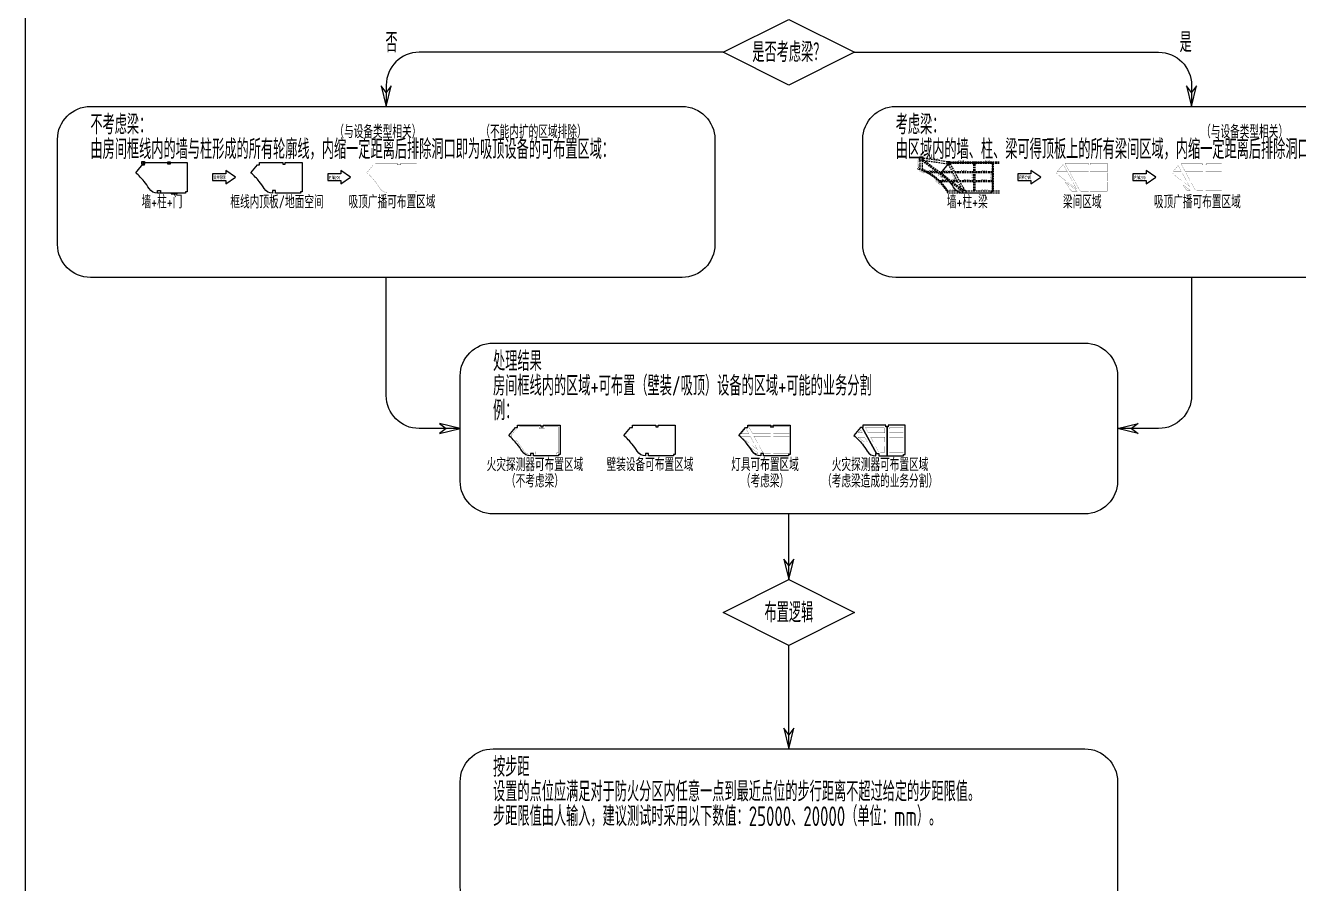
# Model space of a CAD drawing. Header units: millimetres. Extents: x 0 to 4164250, y 0 to 1261500.
# Drawn here: x 1933500 to 2320809, y 423000 to 684164 of the extents above; entities that cross this region are included whole.
import ezdxf
from ezdxf.enums import TextEntityAlignment as Align

# ---------------------------------------------------------------- set-up
doc = ezdxf.new("R2010")
doc.units = ezdxf.units.MM
doc.header["$LTSCALE"] = 1000
doc.linetypes.add('__覆盖_S20-tplt_TEN25IN7$0$DASHED', pattern=[0.75, 0.5, -0.25])
for name, color, linetype in [('C-SHET-SHET', 144, 'Continuous'), ('E-UNIV-DIAG', 2, 'Continuous'), ('E-UNIV-NOTE', 6, 'Continuous'), ('E-UNIV-REV', 6, 'Continuous'), ('S_BEAM', 4, '__覆盖_S20-tplt_TEN25IN7$0$DASHED'), ('S_BEAM_SECD', 142, '__覆盖_S20-tplt_TEN25IN7$0$DASHED'), ('S_BEAM_SECD_TEXT_HORZ', 9, 'Continuous'), ('S_BEAM_SECD_TEXT_VERT', 211, 'Continuous'), ('S_BEAM_TEXT_HORZ', 7, 'Continuous'), ('S_BEAM_TEXT_VERT', 41, 'Continuous'), ('可布置区域（吸顶）', 3, 'Continuous'), ('可布置区域（壁装）', 5, 'Continuous'), ('房间框线', 30, 'Continuous'), ('柱子', 7, 'Continuous'), ('门窗框线', 114, 'Continuous')]:
    doc.layers.add(name, color=color, linetype=linetype)
doc.styles.add('__覆盖_S20-tplt_TEN25IN7$0$TH-STYLE1', font='Tssdeng.shx', dxfattribs={"width": 0.7, "bigfont": 'Tssdchn.shx'})
doc.styles.add('TH-STYLE3', font='tssdeng.shx', dxfattribs={"width": 0.65, "bigfont": 'tssdchn.shx'})

msp = doc.modelspace()

# ---------------------------------------------------------------- linework, layer by layer
at = {"layer": 'C-SHET-SHET'}
msp.add_lwpolyline([(1933500, 1261500), (2528000, 1261500), (2528000, 0), (1933500, 0)], close=True, dxfattribs=at)
at = {"layer": 'E-UNIV-DIAG'}
for points in [[(2165750, 686000), (2185750, 676000), (2165750, 666000), (2145750, 676000)], [(2165750, 515500), (2185750, 505500), (2165750, 495500), (2145750, 505500)]]:
    msp.add_lwpolyline(points, close=True, dxfattribs=at)
for points in [[(2145750, 676000), (2053250, 676000, 0.414213562), (2043250, 666000), (2043250, 659500)], [(2185750, 676000), (2278250, 676000, -0.414213562), (2288250, 666000), (2288250, 659500)], [(2065750, 561500), (2053250, 561500, -0.414213562), (2043250, 571500), (2043250, 607500)], [(2288250, 607500), (2288250, 571500, -0.414213562), (2278250, 561500), (2265750, 561500)]]:
    msp.add_lwpolyline(points, format="xyb", dxfattribs=at)
for points in [[(2043250, 659500), (2044750, 665776.24), (2043250, 663776.24), (2041750, 665776.24), (2043250, 659500)], [(2288250, 659500), (2289750, 665776.24), (2288250, 663776.24), (2286750, 665776.24), (2288250, 659500)], [(2065750, 561500), (2059473.76, 563000), (2061473.76, 561500), (2059473.76, 560000), (2065750, 561500)], [(2265750, 561500), (2272026.24, 563000), (2270026.24, 561500), (2272026.24, 560000), (2265750, 561500)], [(2165750, 515500), (2165750, 535500)], [(2165750, 515500), (2167250, 521776.24), (2165750, 519776.24), (2164250, 521776.24), (2165750, 515500)], [(2165750, 464000), (2165750, 495500)], [(2165750, 464000), (2167250, 470276.24), (2165750, 468276.24), (2164250, 470276.24), (2165750, 464000)]]:
    msp.add_lwpolyline(points, dxfattribs=at)
for points in [[(2133250, 607500), (1953250, 607500, -0.414213562), (1943250, 617500), (1943250, 649500, -0.414213562), (1953250, 659500), (2133250, 659500, -0.414213562), (2143250, 649500), (2143250, 617500, -0.414213562)], [(2378250, 607500), (2198250, 607500, -0.414213562), (2188250, 617500), (2188250, 649500, -0.414213562), (2198250, 659500), (2378250, 659500, -0.414213562), (2388250, 649500), (2388250, 617500, -0.414213562)], [(2255750, 535500), (2075750, 535500, -0.414213562), (2065750, 545500), (2065750, 577500, -0.414213562), (2075750, 587500), (2255750, 587500, -0.414213562), (2265750, 577500), (2265750, 545500, -0.414213562)], [(2255750, 412000), (2075750, 412000, -0.414213562), (2065750, 422000), (2065750, 454000, -0.414213562), (2075750, 464000), (2255750, 464000, -0.414213562), (2265750, 454000), (2265750, 422000, -0.414213562)]]:
    msp.add_lwpolyline(points, format="xyb", close=True, dxfattribs=at)
at = {"layer": 'E-UNIV-NOTE'}
for points in [[(1997412.54, 637983.58), (1994412.54, 639983.58), (1994412.54, 638983.58), (1990443.9, 638983.58), (1990443.9, 636983.58), (1994412.54, 636983.58), (1994412.54, 635983.58), (1997412.54, 637983.58)], [(2032412.54, 637983.58), (2029412.54, 639983.58), (2029412.54, 638983.58), (2025443.9, 638983.58), (2025443.9, 636983.58), (2029412.54, 636983.58), (2029412.54, 635983.58), (2032412.54, 637983.58)], [(2242412.54, 637983.58), (2239412.54, 639983.58), (2239412.54, 638983.58), (2235443.9, 638983.58), (2235443.9, 636983.58), (2239412.54, 636983.58), (2239412.54, 635983.58), (2242412.54, 637983.58)], [(2277412.54, 637983.58), (2274412.54, 639983.58), (2274412.54, 638983.58), (2270443.9, 638983.58), (2270443.9, 636983.58), (2274412.54, 636983.58), (2274412.54, 635983.58), (2277412.54, 637983.58)]]:
    msp.add_lwpolyline(points, dxfattribs=at)
at = {"layer": 'E-UNIV-REV', "const_width": 50}
for points in [[(2250613.08, 639333.58), (2247102.12, 639333.58), (2247067.67, 639291.62, -0.022146627), (2248284.36, 638178.29), (2250059.37, 636833.58), (2251972.88, 636833.58)], [(2249792.97, 636533.58), (2249748.1, 636533.58, -0.032328056), (2251124.07, 634541.56, 0.090285864), (2251832.64, 633733.57), (2253488.98, 633733.57)]]:
    msp.add_lwpolyline(points, format="xyb", close=True, dxfattribs=at)
for points in [[(2249280.49, 641783.58), (2249113.76, 641783.58), (2247348.44, 639633.58), (2250449.91, 639633.58)], [(2256950.18, 641933.6), (2256800.18, 641933.6), (2256800.18, 642233.58), (2249750.19, 642233.58), (2249750.19, 642175.75), (2251132.92, 639633.58), (2256950.18, 639633.58)], [(2256950.18, 639333.58), (2251296.1, 639333.58), (2252655.89, 636833.58), (2256950.18, 636833.58)], [(2262600.18, 642233.57), (2257500.18, 642233.57), (2257500.18, 641933.6), (2257350.18, 641933.6), (2257350.18, 639633.58), (2262600.18, 639633.58)], [(2262600.18, 639333.58), (2257350.18, 639333.58), (2257350.18, 636833.58), (2262600.18, 636833.58)], [(2252136.05, 636533.58), (2250455.37, 636533.58), (2253313.95, 634367.99)], [(2256950.18, 636533.58), (2252819.06, 636533.58), (2254260.44, 633883.58), (2254600.18, 633883.58), (2254600.18, 633733.57), (2256950.18, 633733.57)], [(2262600.18, 636533.58), (2257350.18, 636533.58), (2257350.18, 633733.57), (2262600.18, 633733.57)]]:
    msp.add_lwpolyline(points, close=True, dxfattribs=at)
at = {"layer": 'S_BEAM'}
for p, q in [((2205550.12, 643133.63), (2205550.12, 640310.63)), ((2213950.19, 641987.18), (2205925.25, 643133.63)), ((2218700.18, 633573.57), (2206080.92, 643133.63)), ((2206350.13, 643133.63), (2206350.12, 639998.68)), ((2213950.19, 642694.28), (2206400.12, 643772.89)), ((2218953.38, 633883.57), (2206400.12, 643393.63)), ((2214198.91, 641933.57), (2218700.18, 633657.9)), ((2214399.71, 642630.06), (2214750.19, 642579.99)), ((2214750.19, 642633.58, 0), (2221800.18, 642633.58, 0)), ((2214750.19, 642233.58, 0), (2221800.18, 642233.58, 0)), ((2214750.19, 642175.75), (2219260.44, 633883.58)), ((2221950.18, 641933.58, 0), (2221950.18, 633733.57, 0)), ((2222350.18, 641933.58, 0), (2222350.18, 633733.57, 0)), ((2222500.18, 642633.57, 0), (2229850.18, 642633.57, 0)), ((2222500.18, 642233.57, 0), (2229850.18, 642233.57, 0)), ((2218700.18, 633733.57), (2213800.68, 633733.57)), ((2218700.18, 633133.57), (2214163.46, 633133.57)), ((2229850.18, 633733.57), (2219600.18, 633733.57)), ((2229850.18, 633133.57), (2219600.18, 633133.57))]:
    msp.add_line(p, q, dxfattribs=at)
at = {"layer": 'S_BEAM_SECD'}
for p, q in [((2210700.97, 639633.58), (2207156.9, 639633.58)), ((2211096.97, 639333.58), (2207744.49, 639333.58)), ((2215449.91, 639633.58), (2211363.38, 639633.58)), ((2215613.08, 639333.58), (2211759.38, 639333.58)), ((2221950.18, 639633.58), (2216132.92, 639633.58)), ((2221950.18, 639333.58), (2216296.1, 639333.58)), ((2227600.18, 639633.58), (2222350.18, 639633.58)), ((2227600.18, 639333.58), (2222350.18, 639333.58)), ((2227600.18, 642233.57), (2227600.18, 633733.57)), ((2227900.18, 642233.57), (2227900.18, 633733.57)), ((2214396.97, 636833.58), (2211223.43, 636833.58)), ((2214792.97, 636533.58), (2211534.54, 636533.58)), ((2216972.88, 636833.58), (2215059.37, 636833.58)), ((2217136.05, 636533.58), (2215455.37, 636533.58)), ((2221950.18, 636833.58), (2217655.89, 636833.58)), ((2221950.18, 636533.58), (2217819.06, 636533.58)), ((2227600.18, 636833.58), (2222350.18, 636833.58)), ((2227600.18, 636533.58), (2222350.18, 636533.58))]:
    msp.add_line(p, q, dxfattribs=at)
for centre, radius, start, end in [((2199976.28, 624862.8), 16421.99, 30.2411046, 72.6074502), ((2199992.01, 624874.81), 16806.01, 61.4239241, 67.7654942), ((2199992.01, 624874.81), 16706.01, 31.6057438, 59.9380576)]:
    msp.add_arc(centre, radius, start, end, dxfattribs=at)
at = {"layer": '可布置区域（吸顶）', "const_width": 50}
for points in [[(2052000.18, 633283.58), (2044800.18, 633283.58), (2044800.18, 634083.58), (2043500.18, 634083.58), (2043500.18, 633290.54, -0.244834107), (2041295.63, 634644.36, 0.034911741), (2039782.89, 636810.39, 0.023703058), (2038574.18, 638169.65, 0.022317977), (2037347.31, 639317.04), (2039208.33, 641583.58), (2039950.19, 641583.58), (2039950.19, 642233.58), (2046600.18, 642233.58), (2046600.18, 641733.6), (2047700.18, 641733.6), (2047700.18, 642233.58), (2052500.18, 642233.58), (2052500.18, 633733.58), (2052000.18, 633733.58)], [(2285494.2, 639133.58), (2282558.72, 639133.58, -0.01561306), (2283416.04, 638329.44), (2285126.58, 637033.58), (2286636.42, 637033.58)], [(2285671.77, 635616.91, -0.015253322), (2286295.63, 634644.36, 0.084109078), (2286903.7, 633933.57), (2287893.77, 633933.57)], [(2095175.55, 553629.11), (2088575.55, 553629.11), (2088575.55, 554429.11), (2086675.55, 554429.11), (2086675.55, 553679.06, -0.210716351), (2085028.33, 554844.09, 0.034911741), (2083491.64, 557044.42, 0.023703058), (2082264.04, 558424.93, 0.018471304), (2081239.74, 559397.74), (2082825.54, 561329.11), (2083725.56, 561329.11), (2083725.56, 561979.11), (2089775.55, 561979.11), (2089775.55, 561479.12), (2091475.55, 561479.12), (2091475.55, 561979.11), (2095675.55, 561979.11), (2095675.55, 554079.11), (2095175.55, 554079.11)], [(2153969.57, 559179.11), (2151034.08, 559179.11, -0.01561306), (2151891.41, 558374.97), (2153601.94, 557079.11), (2155111.79, 557079.11)], [(2188791.23, 558879.11), (2186804.63, 558879.11, -0.005190543), (2187088.82, 558601.78), (2188702.75, 557379.11), (2189607.11, 557379.11)], [(2154147.13, 555662.44, -0.015253322), (2154770.99, 554689.89, 0.084109078), (2155379.07, 553979.1), (2156369.14, 553979.1)]]:
    msp.add_lwpolyline(points, format="xyb", close=True, dxfattribs=at)
for points in [[(2284180.22, 641549.35), (2282771.44, 639833.58), (2285113.46, 639833.58)], [(2291750.18, 641733.6), (2291600.18, 641733.6), (2291600.18, 642033.58), (2285055.19, 642033.58), (2286251.81, 639833.58), (2291750.18, 639833.58)], [(2291750.18, 639133.58), (2286632.55, 639133.58), (2287774.77, 637033.58), (2291750.18, 637033.58)], [(2297400.18, 642033.57), (2292700.18, 642033.57), (2292700.18, 641733.6), (2292550.18, 641733.6), (2292550.18, 639833.58), (2297400.18, 639833.58)], [(2297400.18, 639133.58), (2292550.18, 639133.58), (2292550.18, 637033.58), (2297400.18, 637033.58)], [(2287017.16, 636333.58), (2286050.58, 636333.58), (2287694.6, 635088.11)], [(2291750.18, 636333.58), (2288155.52, 636333.58), (2289379.33, 634083.58), (2289800.18, 634083.58), (2289800.18, 633933.57), (2291750.18, 633933.57)], [(2297400.18, 636333.58), (2292550.18, 636333.58), (2292550.18, 633933.57), (2297400.18, 633933.57)], [(2152655.59, 561594.88), (2151246.81, 559879.11), (2153588.82, 559879.11)], [(2160225.55, 561779.12), (2160075.55, 561779.12), (2160075.55, 562079.11), (2153530.56, 562079.11), (2154727.18, 559879.11), (2160225.55, 559879.11)], [(2165875.55, 562079.1), (2161175.55, 562079.1), (2161175.55, 561779.12), (2161025.55, 561779.12), (2161025.55, 559879.11), (2165875.55, 559879.11)], [(2194925.55, 561479.12), (2194775.55, 561479.12), (2194775.55, 561779.11), (2189035.24, 561779.11), (2189905.51, 560179.11), (2194925.55, 560179.11)], [(2200575.55, 561779.1), (2196475.55, 561779.1), (2196475.55, 561479.12), (2196325.55, 561479.12), (2196325.55, 560179.11), (2200575.55, 560179.11)], [(2160225.55, 559179.11), (2155107.92, 559179.11), (2156250.14, 557079.11), (2160225.55, 557079.11)], [(2165875.55, 559179.11), (2161025.55, 559179.11), (2161025.55, 557079.11), (2165875.55, 557079.11)], [(2187604.84, 561060.32), (2186881.3, 560179.11), (2188084.14, 560179.11)], [(2194925.55, 558879.11), (2190612.6, 558879.11), (2191428.47, 557379.11), (2194925.55, 557379.11)], [(2200575.55, 558879.11), (2196325.55, 558879.11), (2196325.55, 557379.11), (2200575.55, 557379.11)], [(2155492.53, 556379.11), (2154525.94, 556379.11), (2156169.96, 555133.64)], [(2160225.55, 556379.11), (2156630.88, 556379.11), (2157854.69, 554129.11), (2158275.55, 554129.11), (2158275.55, 553979.1), (2160225.55, 553979.1)], [(2165875.55, 556379.11), (2161025.55, 556379.11), (2161025.55, 553979.1), (2165875.55, 553979.1)], [(2194925.55, 556079.11), (2192135.56, 556079.11), (2193033.03, 554429.11), (2193575.55, 554429.11), (2193575.55, 554279.1), (2194925.55, 554279.1)], [(2200575.55, 556079.11), (2196325.55, 556079.11), (2196325.55, 554279.1), (2200575.55, 554279.1)]]:
    msp.add_lwpolyline(points, close=True, dxfattribs=at)
at = {"layer": '可布置区域（壁装）', "const_width": 50}
msp.add_lwpolyline([(2126295.42, 553129.11), (2123075.55, 553129.11), (2123075.55, 553929.11), (2122175.55, 553929.11), (2122175.55, 553129.11), (2122172.35, 553129.11, -0.263559575), (2119599.44, 554587.09, 0.034911741), (2118102.68, 556730.24, 0.023703058), (2116906.56, 558075.35, 0.024950908), (2115543.03, 559337.15), (2117589.13, 561829.11), (2118225.56, 561829.11), (2118225.56, 562479.11), (2125275.55, 562479.11), (2125275.55, 561979.12), (2125975.55, 561979.12), (2125975.55, 562479.11), (2131175.55, 562479.11), (2131175.55, 553579.11), (2130675.55, 553579.11), (2130675.55, 553129.11), (2128095.42, 553129.11)], format="xyb", dxfattribs=at)
at = {"layer": '房间框线'}
for points in [[(1969647.46, 642433.58), (1982700.18, 642433.58), (1982700.18, 633533.58), (1982200.18, 633533.58), (1982200.18, 633083.58), (1973696.98, 633083.58, -0.263559575), (1971124.07, 634541.56, 0.034911741), (1969627.31, 636684.72, 0.023703058), (1968431.19, 638029.82, 0.024950908), (1967067.67, 639291.62)], [(2017200.18, 633083.58), (2009600.18, 633083.58), (2009600.18, 633883.58), (2008700.18, 633883.58), (2008700.18, 633083.58), (2008696.98, 633083.58, -0.263559575), (2006124.07, 634541.56, 0.034911741), (2004627.31, 636684.72, 0.023703058), (2003431.19, 638029.82, 0.024950908), (2002067.67, 639291.62), (2004113.76, 641783.58), (2004750.19, 641783.58), (2004750.19, 642433.58), (2011800.18, 642433.58), (2011800.18, 641933.6), (2012500.18, 641933.6), (2012500.18, 642433.58), (2017700.18, 642433.58), (2017700.18, 633533.58), (2017200.18, 633533.58)], [(2214647.46, 642433.58), (2227700.18, 642433.58), (2227700.18, 633533.58), (2227200.18, 633533.58), (2227200.18, 633083.58), (2218696.98, 633083.58, -0.263559575), (2216124.07, 634541.56, 0.034911741), (2214627.31, 636684.72, 0.023703058), (2213431.19, 638029.82, 0.024950908), (2212067.67, 639291.62)], [(2095675.55, 553129.11), (2088075.55, 553129.11), (2088075.55, 553929.11), (2087175.55, 553929.11), (2087175.55, 553129.11), (2087172.35, 553129.11, -0.263559575), (2084599.44, 554587.09, 0.034911741), (2083102.68, 556730.24, 0.023703058), (2081906.56, 558075.35, 0.024950908), (2080543.03, 559337.15), (2082589.13, 561829.11), (2083225.56, 561829.11), (2083225.56, 562479.11), (2090275.55, 562479.11), (2090275.55, 561979.12), (2090975.55, 561979.12), (2090975.55, 562479.11), (2096175.55, 562479.11), (2096175.55, 553579.11), (2095675.55, 553579.11)], [(2130675.55, 553129.11), (2123075.55, 553129.11), (2123075.55, 553929.11), (2122175.55, 553929.11), (2122175.55, 553129.11), (2122172.35, 553129.11, -0.263559575), (2119599.44, 554587.09, 0.034911741), (2118102.68, 556730.24, 0.023703058), (2116906.56, 558075.35, 0.024950908), (2115543.03, 559337.15), (2117589.13, 561829.11), (2118225.56, 561829.11), (2118225.56, 562479.11), (2125275.55, 562479.11), (2125275.55, 561979.12), (2125975.55, 561979.12), (2125975.55, 562479.11), (2131175.55, 562479.11), (2131175.55, 553579.11), (2130675.55, 553579.11)], [(2165675.55, 553129.11), (2158075.55, 553129.11), (2158075.55, 553929.11), (2157175.55, 553929.11), (2157175.55, 553129.11), (2157172.35, 553129.11, -0.263559575), (2154599.44, 554587.09, 0.034911741), (2153102.68, 556730.24, 0.023703058), (2151906.56, 558075.35, 0.024950908), (2150543.03, 559337.15), (2152589.13, 561829.11), (2153225.56, 561829.11), (2153225.56, 562479.11), (2160275.55, 562479.11), (2160275.55, 561979.12), (2160975.55, 561979.12), (2160975.55, 562479.11), (2166175.55, 562479.11), (2166175.55, 553579.11), (2165675.55, 553579.11)], [(2188097.36, 561829.11), (2187589.13, 561829.11), (2185543.03, 559337.15, -0.02495088), (2186906.56, 558075.35, -0.023703042), (2188102.67, 556730.24, -0.034911785), (2189599.44, 554587.09, 0.263844896), (2192175.55, 553129.11), (2192175.55, 553929.11), (2192394.3, 553929.11)]]:
    msp.add_lwpolyline(points, format="xyb", close=True, dxfattribs=at)
for points in [[(2195625.55, 561979.12), (2195275.55, 561979.12), (2195275.55, 562479.11), (2188225.56, 562479.11), (2188225.56, 561829.11), (2188097.36, 561829.11), (2192394.3, 553929.11), (2193075.55, 553929.11), (2193075.55, 553129.11), (2195625.55, 553129.11)], [(2201175.55, 562479.11), (2195975.55, 562479.11), (2195975.55, 561979.12), (2195625.55, 561979.12), (2195625.55, 553129.11), (2200675.55, 553129.11), (2200675.55, 553579.11), (2201175.55, 553579.11)]]:
    msp.add_lwpolyline(points, close=True, dxfattribs=at)
at = {"layer": '柱子'}
for points in [[(2205500.12, 644133.64), (2206500.18, 644133.64), (2206500.18, 643133.64), (2205500.12, 643133.64)], [(2205500.12, 643833.64), (2206400.12, 643833.64), (2206400.12, 643133.64), (2205500.12, 643133.64)], [(2205500.12, 643833.64), (2206400.12, 643833.64), (2206400.12, 643133.64), (2205500.12, 643133.64)], [(1969750.19, 642633.58), (1968950.19, 642633.58), (1968950.19, 642783.58), (1969750.19, 642783.58), (1969750.19, 642633.58)], [(1968950.19, 642633.58), (1969750.19, 642633.58), (1969750.19, 641933.58), (1968950.19, 641933.58)], [(1969750.19, 641933.58), (1968950.19, 641933.58), (1968950.19, 641783.58), (1969750.19, 641783.58), (1969750.19, 641933.58)], [(1976800.18, 642633.6), (1977500.18, 642633.6), (1977500.18, 641933.6), (1976800.18, 641933.6)], [(2214750.19, 642633.58), (2213950.19, 642633.58), (2213950.19, 642783.58), (2214750.19, 642783.58), (2214750.19, 642633.58)], [(2213950.19, 642633.58), (2214750.19, 642633.58), (2214750.19, 641933.58), (2213950.19, 641933.58)], [(2214750.19, 641933.58), (2213950.19, 641933.58), (2213950.19, 641783.58), (2214750.19, 641783.58), (2214750.19, 641933.58)], [(2221800.18, 642633.6), (2222500.18, 642633.6), (2222500.18, 641933.6), (2221800.18, 641933.6)], [(1973700.18, 633883.58), (1974600.18, 633883.58), (1974600.18, 633083.58), (1973700.18, 633083.58)], [(2218700.18, 633883.58), (2219600.18, 633883.58), (2219600.18, 633083.58), (2218700.18, 633083.58)]]:
    msp.add_lwpolyline(points, close=True, dxfattribs=at)
at = {"layer": '门窗框线'}
msp.add_lwpolyline([(1979620.06, 633083.58), (1977820.06, 633083.58), (1977820.06, 632883.58), (1979620.06, 632883.58)], close=True, dxfattribs=at)

# ---------------------------------------------------------------- texts
at = {"layer": 'E-UNIV-NOTE', "style": 'TH-STYLE3', "width": 0.65}
for s, p in [('否', (2043004.33, 679000)), ('是', (2284626.38, 679000)), ('不考虑梁：', (1953250, 654000)), ('考虑梁：', (2198250, 654000)), ('由房间框线内的墙与柱形成的所有轮廓线，内缩一定距离后排除洞口即为吸顶设备的可布置区域：', (1953250, 646500)), ('由区域内的墙、柱、梁可得顶板上的所有梁间区域，内缩一定距离后排除洞口即为吸顶设备的可布置区域：', (2198250, 646500)), ('处理结果', (2075750, 582000)), ('房间框线内的区域+可布置（壁装/吸顶）设备的区域+可能的业务分割', (2075750, 574500)), ('例：', (2075750, 567000)), ('按步距', (2075750, 458500)), ('设置的点位应满足对于防火分区内任意一点到最近点位的步行距离不超过给定的步距限值。', (2075750, 451000)), ('步距限值由人输入，建议测试时采用以下数值：25000、20000（单位：mm）。', (2075750, 443500))]:
    msp.add_text(s, height=6000, dxfattribs=at).set_placement(p, align=Align.MIDDLE_LEFT)
for s, p in [('是否考虑梁？', (2165750, 676000)), ('布置逻辑', (2165750, 505500))]:
    msp.add_text(s, height=6000, dxfattribs=at).set_placement(p, align=Align.MIDDLE_CENTER)
at = {"layer": 'E-UNIV-NOTE', "style": 'TH-STYLE3', "width": 0.7}
for s, height, p in [('（与设备类型相关）', 4000, (2040706.56, 652048.57)), ('（不能内扩的区域排除）', 4000, (2088055.99, 652048.57)), ('（与设备类型相关）', 4000, (2304397.9, 652048.57)), ('合并轮廓', 1000, (1992522.36, 637983.58)), ('内缩200', 1000, (2027522.36, 637983.58)), ('梁格分割', 1000, (2237522.36, 637983.58)), ('内缩200', 1000, (2272522.36, 637983.58)), ('墙+柱+门', 4000, (1975022.36, 630677.81)), ('框线内顶板/地面空间', 4000, (2010022.36, 630677.81)), ('吸顶广播可布置区域', 4000, (2045022.36, 630677.81)), ('墙+柱+梁', 4000, (2220022.36, 630677.81)), ('梁间区域', 4000, (2255022.36, 630677.81)), ('吸顶广播可布置区域', 4000, (2290022.36, 630677.81)), ('火灾探测器可布置区域', 4000, (2088497.73, 550723.33)), ('壁装设备可布置区域', 4000, (2123497.73, 550723.33)), ('灯具可布置区域', 4000, (2158497.73, 550723.33)), ('火灾探测器可布置区域', 4000, (2193497.73, 550723.33)), ('（不考虑梁）', 4000, (2088497.73, 545723.33)), ('（考虑梁）', 4000, (2158497.73, 545723.33)), ('（考虑梁造成的业务分割）', 4000, (2193497.73, 545723.33))]:
    msp.add_text(s, height=height, dxfattribs=at).set_placement(p, align=Align.MIDDLE)
at = {"layer": 'S_BEAM_SECD_TEXT_HORZ', "style": '__覆盖_S20-tplt_TEN25IN7$0$TH-STYLE1', "width": 0.7}
for p in [(2208231.99, 639633.58), (2212815.88, 639633.58), (2218069.2, 639633.58), (2224189.1, 639633.58), (2212192.18, 636833.58), (2215182.9, 636833.58), (2218877.43, 636833.58), (2224189.1, 636833.58)]:
    msp.add_text('300×600', height=450, rotation=0.0000235, dxfattribs=at).set_placement(p, align=Align.BOTTOM_LEFT)
at = {"layer": 'S_BEAM_SECD_TEXT_VERT', "style": '__覆盖_S20-tplt_TEN25IN7$0$TH-STYLE1', "width": 0.7}
for s, rotation, p in [('400×700', 154.1938547, (2207334.67, 639545.94, 0)), ('300×700', 136.0559113, (2212018.7, 636033.45, 0)), ('300×700', 90.0000235, (2227600.18, 637095.44))]:
    msp.add_text(s, height=450, rotation=rotation, dxfattribs=at).set_placement(p, align=Align.BOTTOM_LEFT)
at = {"layer": 'S_BEAM_TEXT_HORZ', "style": '__覆盖_S20-tplt_TEN25IN7$0$TH-STYLE1', "width": 0.7}
for s, rotation, p in [('700×1200', 351.6912086, (2209413.63, 643342.38)), ('400×700', 359.821533, (2217283.32, 642633.58, 0)), ('400×700', 359.821533, (2225333.32, 642633.57, 0)), ('600×700/1000', 359.821533, (2214488.6, 633733.57)), ('600×1000', 359.821533, (2224200.99, 633733.57))]:
    msp.add_text(s, height=450, rotation=rotation, dxfattribs=at).set_placement(p, align=Align.BOTTOM_LEFT)
at = {"layer": 'S_BEAM_TEXT_VERT', "style": '__覆盖_S20-tplt_TEN25IN7$0$TH-STYLE1', "width": 0.7}
for s, rotation, p in [('800×800/1000', 90.0000235, (2205550.96, 640097.89)), ('400×700', 143.7651481, (2212839.04, 638013.83)), ('600×700', 118.0701864, (2216659.6, 637409.55)), ('400×700', 90.0000235, (2221950.18, 637178.77, 0))]:
    msp.add_text(s, height=450, rotation=rotation, dxfattribs=at).set_placement(p, align=Align.BOTTOM_LEFT)

doc.saveas('drawing.dxf')
